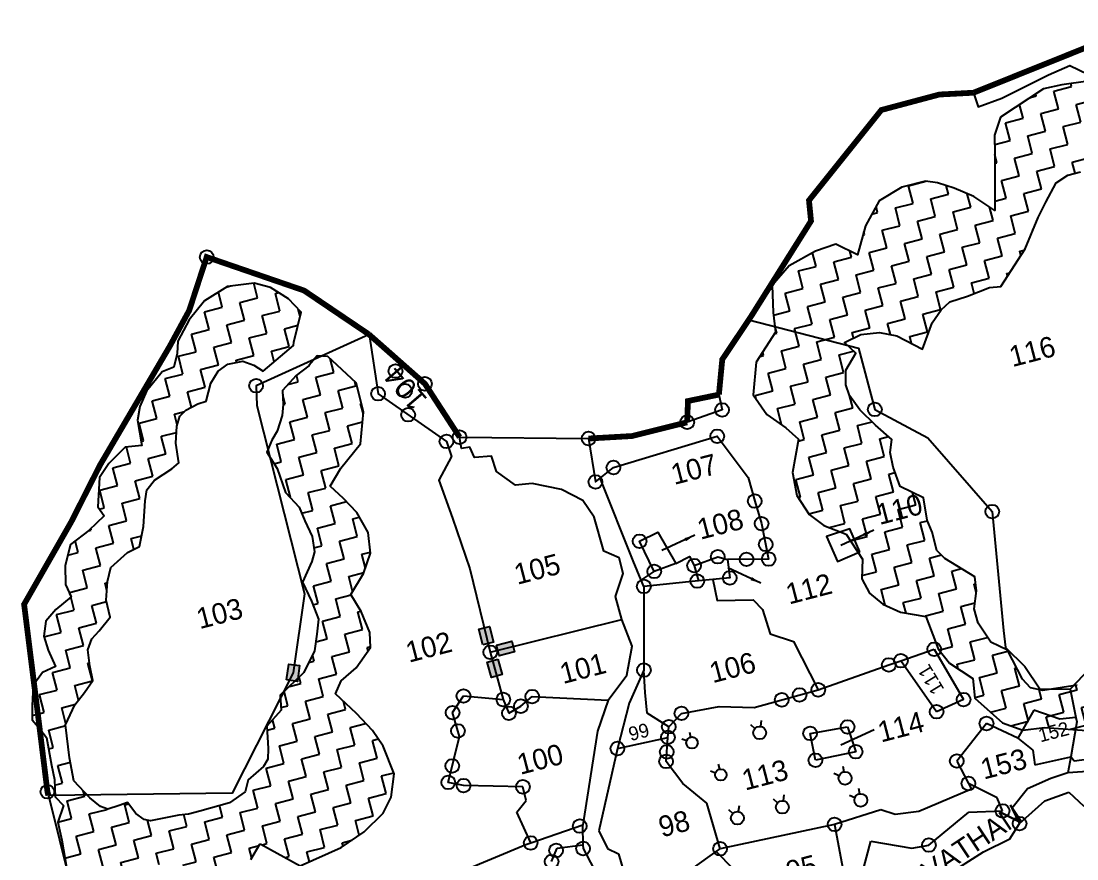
# Model space of a CAD drawing. Header units: metres. Extents: x 317086 to 320014, y 1873013 to 1876547.
# Drawn here: x 317086 to 318024, y 1874612 to 1875356 of the extents above; entities that cross this region are included whole.
import ezdxf

# ---------------------------------------------------------------- set-up
doc = ezdxf.new("R2010")
doc.units = ezdxf.units.M
for name, color, linetype in [('OFF', 1, 'Continuous'), ('POLY_HATCH', 12, 'Continuous'), ('POLY_PARCEL', 6, 'Continuous'), ('POLY_ROAD', 30, 'Continuous'), ('POLY_WATER', 4, 'Continuous'), ('SYM_ARROW', 1, 'Continuous'), ('SYM_STONE', 1, 'Continuous'), ('TEXT_MAPIN', 7, 'Continuous'), ('TEXT_PARCEL', 7, 'Continuous'), ('V_BOUND_LINE', 7, 'Continuous')]:
    doc.layers.add(name, color=color, linetype=linetype)
doc.styles.add('TEXT_MAP', font='')
doc.styles.get('TEXT_MAP').set_extended_font_data('Kruti Dev 050')
doc.dimstyles.get("Standard").update_dxf_attribs({"dimtxt": 0.18, "dimasz": 0.18, "dimexe": 0.18, "dimexo": 0.0625, "dimgap": 0.09, "dimtad": 0, "dimtih": 1, "dimtoh": 1, "dimdec": 4, "dimzin": 0, "dimdsep": 46, "dimtxsty": 'Standard', "dimcen": 0.09, "dimadec": 0, "dimazin": 0, "dimtfac": 1, "dimtdec": 4, "dimtofl": 0, "dimtmove": 0, "dimatfit": 3, "dimfxl": 1, "dimtolj": 1, "dimtzin": 0, "dimarcsym": 0})
pattern_1 = [(14.5476, (317544.442, 1872018.757), (11.645585, 19.80788), [16.24764, -16.24764]), (104.5476, (317560.169, 1872022.838), (-19.80788, 11.645585), [16.24764, -16.24764])]

# ---------------------------------------------------------------- blocks, each defined once
blk = doc.blocks.new('STONE')
blk.add_circle((0, 0), 0.851)
blk = doc.blocks.new('STONESQUAREFILLED')
blk.add_hatch(color=256).paths.add_polyline_path([(0.696, -0.481), (0.696, 0.481), (-0.696, 0.481), (-0.696, -0.481)])
blk.add_lwpolyline([(-0.696, 0.481), (0.696, 0.481), (0.696, -0.481), (-0.696, -0.481)], close=True)
blk = doc.blocks.new('TEXTARROW')
blk.add_leader([(0.04, -0.01), (8.68, -0.01)], dimstyle='Standard', override={"dimtxt": 2.5, "dimasz": 2.5, "dimexe": 1.25, "dimexo": 0.625, "dimgap": 0.625, "dimtad": 1, "dimtih": 0, "dimtoh": 0, "dimzin": 8, "dimcen": 2.5, "dimtofl": 1})

msp = doc.modelspace()

# ---------------------------------------------------------------- hatches: boundary and pattern name
at = {"layer": 'POLY_HATCH'}
h = msp.add_hatch(dxfattribs=at)
h.set_pattern_fill('ZIGZAG', color=256, scale=5.117367, angle=14.54758, style=0)
h.set_pattern_definition(pattern_1)
h.paths.add_polyline_path([(318064.96, 1875289.38), (318049.55, 1875299.11), (318033.99, 1875302.8), (318010.84, 1875299.37), (317994.54, 1875296), (317956.45, 1875270.66), (317951.15, 1875254.7), (317951.3, 1875237.57), (317951.33, 1875187.8), (317932.68, 1875200.12), (317915.27, 1875207.62), (317900.31, 1875212.32), (317889.61, 1875213.84), (317868.69, 1875208.41), (317848.64, 1875196.34), (317836.33, 1875174.26), (317829.3, 1875148.4), (317809.98, 1875157.98), (317791.89, 1875151.57), (317768.62, 1875138.67), (317753.45, 1875121), (317754.47, 1875097.23), (317756.44, 1875079.71), (317739.33, 1875052.96), (317736.56, 1875023.92), (317748.81, 1875006.5), (317765.65, 1874994.56), (317776.83, 1874984.59), (317771.65, 1874954.92), (317775.25, 1874934.4), (317786.49, 1874917.57), (317799.28, 1874908.01), (317819.3, 1874900.34), (317833.82, 1874877.84), (317833.17, 1874860.51), (317839.93, 1874847.67), (317851.91, 1874837.91), (317867.5, 1874830.79), (317889.91, 1874827.17), (317900.85, 1874798.25), (317911.04, 1874785.45), (317931.73, 1874771.93), (317933.7, 1874754.42), (317958.28, 1874732.47), (317976.28, 1874725.99), (317995.42, 1874728.38), (318037.38, 1874725.53), (318057.11, 1874728.94), (318083.84, 1874715.28), (318103.3, 1874726.33), (318114.23, 1874743.76), (318119.51, 1874763.15), (318142.96, 1874755.51), (318168.32, 1874760.37), (318186.8, 1874768.6), (318200, 1874780.61), (318212.66, 1874807.93), (318194.61, 1874835.77), (318164.48, 1874822.8), (318157.42, 1874823.54), (318132.77, 1874829.16), (318119.27, 1874851.41), (318111.55, 1874834.81), (318103.38, 1874823.25), (318084.82, 1874825.3), (318079.72, 1874808.53), (318058.72, 1874790.2), (318029.27, 1874767.97), (318024.65, 1874765.91), (317994.05, 1874761.41), (317983.14, 1874763.72), (317976.02, 1874771.32), (317962.49, 1874796.99), (317947.7, 1874804.31), (317936.47, 1874821.13), (317933.13, 1874834), (317935, 1874849.94), (317933.48, 1874862.42), (317906.93, 1874878.7), (317899.93, 1874885.81), (317895.76, 1874901.89), (317891.23, 1874912.73), (317887.83, 1874932.45), (317867.18, 1874942.54), (317860.97, 1874959.81), (317858.44, 1874972.89), (317859.75, 1874984.38), (317845.33, 1874996.95), (317831.5, 1875010.53), (317822.11, 1875023.54), (317818.8, 1875032.98), (317818.89, 1875045.88), (317827.83, 1875061.07), (317817.66, 1875070.45), (317832.12, 1875077.63), (317848.84, 1875079.4), (317864.18, 1875076.51), (317887.07, 1875064.43), (317895.53, 1875088.08), (317903.7, 1875099.64), (317911.3, 1875106.76), (317927.18, 1875111.74), (317946.67, 1875119.38), (317956.74, 1875120.27), (317978.25, 1875153.58), (317989.9, 1875181.5), (317996.63, 1875195.26), (318005.96, 1875212.27), (318016.18, 1875219.22), (318027.44, 1875222.14), (318036.74, 1875219.4), (318052, 1875226.79), (318068.51, 1875229.36), (318090.77, 1875219.69), (318098.25, 1875194.17), (318102.1, 1875192.59), (318141.25, 1875256.82), (318119.35, 1875271.74), (318092.29, 1875276.73), (318081.02, 1875273.81)])
h.paths.add_polyline_path([(318112.2, 1874781.54), (318136.36, 1874787.81), (318130.11, 1874811.91), (318105.94, 1874805.64)], flags=24)
h.paths.add_polyline_path([(317845.88, 1874898.8), (317898.95, 1874912.57), (317890.99, 1874943.21), (317837.93, 1874929.44)], flags=24)
h.paths.add_polyline_path([(317989.86, 1874708.87), (318026.73, 1874718.44), (318021.41, 1874738.94), (317984.54, 1874729.37)], flags=25)
h = msp.add_hatch(dxfattribs=at)
h.set_pattern_fill('ZIGZAG', color=256, scale=5.117367, angle=14.54758, style=0)
h.set_pattern_definition(pattern_1)
h.paths.add_polyline_path([(317285.03, 1874671.25), (317271.3, 1874661.6), (317244.84, 1874654.05), (317234.7, 1874651.42), (317226.13, 1874650.55), (317201.08, 1874645.4), (317195.35, 1874646.62), (317187.83, 1874652.11), (317180.6, 1874661.73), (317173.16, 1874659.12), (317163.18, 1874655.85), (317156.49, 1874658.17), (317147.05, 1874665.87), (317132.94, 1874681.14), (317129.07, 1874701.37), (317125.48, 1874730.86), (317133.74, 1874748.56), (317142.38, 1874759.59), (317149.75, 1874770.29), (317147.09, 1874783.13), (317145.38, 1874797.56), (317148.95, 1874807.27), (317155.24, 1874814.32), (317164.98, 1874826.31), (317161.67, 1874841.68), (317162.79, 1874858.2), (317165.7, 1874870.45), (317180.52, 1874883.76), (317191.27, 1874889.25), (317194.77, 1874907.07), (317196.31, 1874929.78), (317197.82, 1874939.64), (317204.41, 1874948.11), (317220.05, 1874958.25), (317226.15, 1874963.48), (317223.61, 1874981.08), (317224.43, 1874996.17), (317226.89, 1875004.92), (317232.25, 1875010.37), (317243, 1875015.86), (317250.44, 1875018.47), (317254.43, 1875034.38), (317261.17, 1875044.92), (317269.69, 1875051.19), (317283.16, 1875054.01), (317292.88, 1875050.45), (317301.03, 1875045.12), (317328.11, 1875067.81), (317328.3, 1875070.72), (317334.9, 1875097.45), (317323.68, 1875109.41), (317307.55, 1875119.43), (317293.06, 1875123.11), (317269.42, 1875120.35), (317249.04, 1875107.63), (317235.21, 1875090.51), (317225.21, 1875071.69), (317224.68, 1875060.73), (317221.77, 1875048.48), (317211.32, 1875044.42), (317197.49, 1875027.31), (317191.58, 1875013.6), (317189.3, 1875001.52), (317193.15, 1874978.85), (317178.41, 1874977.43), (317163.92, 1874962.85), (317155.61, 1874950.56), (317154.25, 1874924.51), (317159.72, 1874916.46), (317146.18, 1874903.48), (317129.77, 1874891.11), (317125.17, 1874872.33), (317125.47, 1874855.51), (317130.34, 1874844.6), (317116.84, 1874833.35), (317108.04, 1874822.95), (317106.09, 1874809.6), (317110.02, 1874797.1), (317116.5, 1874782.55), (317105.04, 1874777.41), (317096.56, 1874765.74), (317095.76, 1874747.96), (317095.72, 1874735.1), (317102.46, 1874727.38), (317108.56, 1874719.5), (317112.91, 1874694.93), (317115.56, 1874682.1), (317116.17, 1874666.71), (317123.55, 1874659.15), (317118.59, 1874644.34), (317122.07, 1874628.34), (317126.25, 1874604.41), (317136.68, 1874592.91), (317144.8, 1874590.29), (317166.35, 1874595.88), (317185.44, 1874610.98), (317205.65, 1874606.08), (317221.99, 1874608.29), (317229.15, 1874606.77), (317238.19, 1874590.18), (317249.13, 1874592.35), (317263.57, 1874594.06), (317275.76, 1874599.26), (317290.26, 1874611.13), (317298.54, 1874625.2), (317333.93, 1874605.49), (317370.32, 1874621.7), (317391, 1874635.85), (317407.69, 1874652.36), (317414.88, 1874666.39), (317417.55, 1874687.37), (317407.81, 1874711.89), (317398.16, 1874725.61), (317384.04, 1874740.88), (317365.31, 1874758.33), (317370.45, 1874769.81), (317383.69, 1874781.36), (317396.55, 1874799.57), (317395.8, 1874812.9), (317388.27, 1874831.54), (317378.92, 1874846.69), (317390.35, 1874865.21), (317396.55, 1874883.3), (317394.48, 1874901.69), (317384.48, 1874919.38), (317372.46, 1874931.81), (317360.76, 1874942.98), (317370.15, 1874958.94), (317387.6, 1874980.37), (317390.36, 1875008.81), (317383.62, 1875034.78), (317358.64, 1875058.05), (317349.06, 1875058.53), (317341.88, 1875050.26), (317341.81, 1875049.62), (317330.45, 1875041.26), (317318.34, 1875027.98), (317318.92, 1875015.28), (317318.06, 1875005.59), (317313.57, 1874991.58), (317308.88, 1874983.6), (317304.21, 1874972.92), (317313.39, 1874958.4), (317320.88, 1874937.35), (317333.07, 1874924.29), (317338.26, 1874912.11), (317344.57, 1874898.2), (317346.76, 1874884.57), (317344.29, 1874875.81), (317336.19, 1874857.48), (317343.97, 1874840.57), (317350.14, 1874824.59), (317348.83, 1874811.4), (317346.58, 1874796.62), (317337.37, 1874777.33), (317316.2, 1874757.09), (317316.95, 1874743.77), (317304.37, 1874729.68), (317305.5, 1874709.69), (317305.27, 1874700.16), (317301.51, 1874693.78), (317287.63, 1874682.06)])

# ---------------------------------------------------------------- linework, layer by layer
for points in [[(317743.8, 1874734.58), (317743.09, 1874729.37)], [(317679.92, 1874724.38), (317681.03, 1874719.84)], [(317734.26, 1874731.17), (317738.11, 1874727.59)], [(317673.14, 1874718.47), (317677.49, 1874716.75)], [(317705.51, 1874695.81), (317706.61, 1874691.27)], [(317698.72, 1874689.9), (317703.07, 1874688.19)], [(317808.28, 1874687.86), (317813.06, 1874685.68)], [(317816.25, 1874694.11), (317817.23, 1874688.94)], [(317763.96, 1874668.54), (317763.26, 1874663.33)], [(317822.24, 1874668.39), (317827.02, 1874666.2)], [(317830.21, 1874674.64), (317831.19, 1874669.47)], [(317724.06, 1874658.86), (317723.36, 1874653.65)], [(317754.42, 1874665.14), (317758.27, 1874661.55)], [(317714.52, 1874655.45), (317718.37, 1874651.87)]]:
    msp.add_lwpolyline(points)
for centre, radius in [((317897.58, 1874797.94), 6.1), ((317857.14, 1874784.02), 6.1), ((317867.92, 1874787.73), 6.1), ((317639.49, 1874779.42), 6.1), ((317479.12, 1874756.41), 6.1), ((317540.26, 1874755.87), 6.1), ((317777.85, 1874757.35), 6.1), ((317794.41, 1874761.89), 6.1), ((317514.53, 1874753.3), 6.1), ((317530.14, 1874747.39), 6.1), ((317762, 1874753), 6.1), ((317923.65, 1874753.16), 6.1), ((317469.47, 1874741.6), 6.1), ((317519.46, 1874741.1), 6.1), ((317672.85, 1874741), 6.1), ((317899.59, 1874742.45), 6.1), ((317661.49, 1874729.12), 6.1), ((317820.51, 1874728.97), 6.1), ((317943.94, 1874731.97), 6.1), ((317474.14, 1874725.33), 6.1), ((317660.78, 1874719.68), 6.1), ((317742.32, 1874723.67), 5.75), ((317787.18, 1874723.22), 6.1), ((317615.93, 1874709.74), 6.1), ((317682.24, 1874714.88), 5.11), ((317659.8, 1874706.71), 6.1), ((317791.94, 1874699.28), 6.1), ((317827.68, 1874706.92), 6.1), ((317469.19, 1874694.33), 6.1), ((317659.17, 1874698.28), 6.1), ((317917.49, 1874698.65), 6.1), ((317707.82, 1874686.31), 5.11), ((317818.29, 1874683.29), 5.75), ((317465.6, 1874679.68), 6.1), ((317479.25, 1874676.78), 6.1), ((317531.96, 1874675.7), 6.1), ((317927.88, 1874678.66), 6.1), ((317832.25, 1874663.82), 5.75), ((317762.48, 1874657.63), 5.75), ((317958.17, 1874654.32), 6.1), ((317722.58, 1874647.95), 5.75), ((317973.41, 1874643.03), 6.1), ((317582.42, 1874640.88), 6.1), ((317808.95, 1874642.35), 6.1), ((317538.83, 1874625.84), 6.1), ((317892.84, 1874624), 6.1), ((317561.44, 1874619.19), 6.1), ((317585.36, 1874620.93), 6.1), ((317707.17, 1874620.7), 6.1), ((317557.46, 1874609.32), 6.1)]:
    msp.add_circle(centre, radius)
at = {"layer": 'OFF'}
msp.add_lwpolyline([(317475.68, 1874986.37), (317590.28, 1874985.17)], dxfattribs=at)
at = {"layer": 'POLY_HATCH'}
for points in [[(318033.99, 1875302.8), (318010.84, 1875299.37), (317994.54, 1875296), (317956.45, 1875270.66), (317951.15, 1875254.7), (317951.3, 1875237.57), (317951.33, 1875187.8), (317932.68, 1875200.12), (317915.27, 1875207.62), (317900.31, 1875212.32), (317889.61, 1875213.84), (317868.69, 1875208.41), (317848.64, 1875196.34), (317836.33, 1875174.26), (317829.3, 1875148.4), (317809.98, 1875157.98), (317791.89, 1875151.57), (317768.62, 1875138.67), (317753.45, 1875121), (317754.47, 1875097.23), (317756.44, 1875079.71), (317739.33, 1875052.96), (317736.56, 1875023.92), (317748.81, 1875006.5), (317765.65, 1874994.56), (317776.83, 1874984.59), (317771.65, 1874954.92), (317775.25, 1874934.4), (317786.49, 1874917.57), (317799.28, 1874908.01), (317819.3, 1874900.34), (317833.82, 1874877.84), (317833.17, 1874860.51), (317839.93, 1874847.67), (317851.91, 1874837.91), (317867.5, 1874830.79), (317889.91, 1874827.17), (317900.85, 1874798.25), (317911.04, 1874785.45), (317931.73, 1874771.93), (317933.7, 1874754.42), (317958.28, 1874732.47), (317976.28, 1874725.99), (317995.42, 1874728.38), (318037.38, 1874725.53)], [(318024.65, 1874765.91), (317994.05, 1874761.41), (317983.14, 1874763.72), (317976.02, 1874771.32), (317962.49, 1874796.99), (317947.7, 1874804.31), (317936.47, 1874821.13), (317933.13, 1874834), (317935, 1874849.94), (317933.48, 1874862.42), (317906.93, 1874878.7), (317899.93, 1874885.81), (317895.76, 1874901.89), (317891.23, 1874912.73), (317887.83, 1874932.45), (317867.18, 1874942.54), (317860.97, 1874959.81), (317858.44, 1874972.89), (317859.75, 1874984.38), (317845.33, 1874996.95), (317831.5, 1875010.53), (317822.11, 1875023.54), (317818.8, 1875032.98), (317818.89, 1875045.88), (317827.83, 1875061.07), (317817.66, 1875070.45), (317832.12, 1875077.63), (317848.84, 1875079.4), (317864.18, 1875076.51), (317887.07, 1875064.43), (317895.53, 1875088.08), (317903.7, 1875099.64), (317911.3, 1875106.76), (317927.18, 1875111.74), (317946.67, 1875119.38), (317956.74, 1875120.27), (317978.25, 1875153.58), (317989.9, 1875181.5), (317996.63, 1875195.26), (318005.96, 1875212.27), (318016.18, 1875219.22), (318027.44, 1875222.14)], [(317290.26, 1874611.13), (317298.24, 1874624.7), (317299.14, 1874624.86), (317333.93, 1874605.49), (317370.32, 1874621.7), (317391, 1874635.85), (317407.69, 1874652.36), (317414.88, 1874666.39), (317417.55, 1874687.37), (317407.81, 1874711.89), (317398.16, 1874725.61), (317384.04, 1874740.88), (317365.31, 1874758.33), (317370.45, 1874769.81), (317383.69, 1874781.36), (317396.55, 1874799.57), (317395.8, 1874812.9), (317388.27, 1874831.54), (317378.92, 1874846.69), (317390.35, 1874865.21), (317396.55, 1874883.3), (317394.48, 1874901.69), (317384.48, 1874919.38), (317372.46, 1874931.81), (317360.76, 1874942.98), (317370.15, 1874958.94), (317387.6, 1874980.37), (317390.36, 1875008.81), (317383.62, 1875034.78), (317358.64, 1875058.05), (317349.06, 1875058.53), (317341.88, 1875050.26), (317341.81, 1875049.62), (317330.45, 1875041.26), (317318.34, 1875027.98), (317318.92, 1875015.28), (317318.06, 1875005.59), (317313.57, 1874991.58), (317308.88, 1874983.6), (317304.21, 1874972.92), (317313.39, 1874958.4), (317320.88, 1874937.35), (317333.07, 1874924.29), (317338.26, 1874912.11), (317344.57, 1874898.2), (317346.76, 1874884.57), (317344.29, 1874875.81), (317336.19, 1874857.48), (317343.97, 1874840.57), (317350.14, 1874824.59), (317348.83, 1874811.4), (317346.58, 1874796.62), (317337.37, 1874777.33), (317316.2, 1874757.09), (317316.95, 1874743.77), (317304.37, 1874729.68), (317305.5, 1874709.69), (317305.27, 1874700.16), (317301.51, 1874693.78), (317287.63, 1874682.06), (317285.03, 1874671.25), (317271.3, 1874661.6), (317244.84, 1874654.05), (317234.7, 1874651.42), (317226.13, 1874650.55), (317201.08, 1874645.4), (317195.35, 1874646.62), (317187.83, 1874652.11), (317180.6, 1874661.73), (317173.16, 1874659.12), (317163.18, 1874655.85), (317156.49, 1874658.17), (317147.05, 1874665.87), (317132.94, 1874681.14), (317129.07, 1874701.37), (317125.48, 1874730.86), (317133.74, 1874748.56), (317142.38, 1874759.59), (317149.75, 1874770.29), (317147.09, 1874783.13), (317145.38, 1874797.56), (317148.95, 1874807.27), (317155.24, 1874814.32), (317164.98, 1874826.31), (317161.67, 1874841.68), (317162.79, 1874858.2), (317165.7, 1874870.45), (317180.52, 1874883.76), (317191.27, 1874889.25), (317194.77, 1874907.07), (317196.31, 1874929.78), (317197.82, 1874939.64), (317204.41, 1874948.11), (317220.05, 1874958.25), (317226.15, 1874963.48), (317223.61, 1874981.08), (317224.43, 1874996.17), (317226.89, 1875004.92), (317232.25, 1875010.37), (317243, 1875015.86), (317250.44, 1875018.47), (317254.43, 1875034.38), (317261.17, 1875044.92), (317269.69, 1875051.19), (317283.16, 1875054.01), (317292.88, 1875050.45), (317301.03, 1875045.12), (317328.11, 1875067.81), (317328.3, 1875070.72), (317334.9, 1875097.45), (317323.68, 1875109.41), (317307.55, 1875119.43), (317293.06, 1875123.11), (317269.42, 1875120.35), (317249.04, 1875107.63), (317235.21, 1875090.51), (317225.21, 1875071.69), (317224.68, 1875060.73), (317221.77, 1875048.48), (317211.32, 1875044.42), (317197.49, 1875027.31), (317191.58, 1875013.6), (317189.3, 1875001.52), (317193.15, 1874978.85), (317178.41, 1874977.43), (317163.92, 1874962.85), (317155.61, 1874950.56), (317154.25, 1874924.51), (317159.72, 1874916.46), (317146.18, 1874903.48), (317129.77, 1874891.11), (317125.17, 1874872.33), (317125.47, 1874855.51), (317130.34, 1874844.6), (317116.84, 1874833.35), (317108.04, 1874822.95), (317106.09, 1874809.6), (317110.02, 1874797.1), (317116.5, 1874782.55), (317105.04, 1874777.41), (317096.56, 1874765.74), (317095.76, 1874747.96), (317095.72, 1874735.1), (317102.46, 1874727.38), (317108.56, 1874719.5), (317112.91, 1874694.93), (317115.56, 1874682.1), (317116.17, 1874666.71), (317123.55, 1874659.15), (317118.59, 1874644.34), (317122.07, 1874628.34), (317126.25, 1874604.41)]]:
    msp.add_lwpolyline(points, dxfattribs=at)
at = {"layer": 'POLY_PARCEL'}
for p, q in [((318071.87, 1874818.89), (318018.22, 1874762.6)), ((317867.92, 1874787.73), (317897.58, 1874797.94)), ((317897.58, 1874797.94), (317923.65, 1874753.16)), ((317794.41, 1874761.89), (317857.14, 1874784.02)), ((317857.14, 1874784.02), (317867.92, 1874787.73)), ((317899.59, 1874742.45), (317867.92, 1874787.73)), ((317640.55, 1874759.42), (317639.49, 1874779.42)), ((317737.59, 1874746.3), (317794.41, 1874761.89)), ((318018.22, 1874762.6), (318023.42, 1874737.41)), ((317469.47, 1874741.6), (317479.12, 1874756.41)), ((317479.12, 1874756.41), (317514.53, 1874753.3)), ((317514.53, 1874753.3), (317519.46, 1874741.1)), ((317530.14, 1874747.39), (317540.26, 1874755.87)), ((317540.26, 1874755.87), (317607.73, 1874752.79)), ((317642.35, 1874741.12), (317640.55, 1874759.42)), ((317923.65, 1874753.16), (317899.59, 1874742.45)), ((317519.46, 1874741.1), (317530.14, 1874747.39)), ((317672.85, 1874741), (317706.41, 1874746.96)), ((317706.41, 1874746.96), (317737.59, 1874746.3)), ((317985.93, 1874743.9), (317971.76, 1874718.92)), ((318009.02, 1874735.8), (317985.93, 1874743.9)), ((317475.57, 1874720.34), (317469.47, 1874741.6)), ((317661.49, 1874729.12), (317642.35, 1874741.12)), ((317661.49, 1874729.12), (317672.85, 1874741)), ((318023.42, 1874737.41), (318009.02, 1874735.8)), ((318024.26, 1874733.35), (318018.84, 1874702.5)), ((318023.42, 1874737.41), (318024.26, 1874733.35)), ((317660.78, 1874719.68), (317661.49, 1874729.12)), ((317787.18, 1874723.22), (317820.51, 1874728.97)), ((317820.51, 1874728.97), (317827.68, 1874706.92)), ((317943.94, 1874731.97), (317917.49, 1874698.65)), ((317971.76, 1874718.92), (317943.94, 1874731.97)), ((317465.6, 1874679.68), (317475.57, 1874720.34)), ((317615.93, 1874709.74), (317660.78, 1874719.68)), ((317659.17, 1874698.28), (317660.78, 1874719.68)), ((317791.94, 1874699.28), (317787.18, 1874723.22)), ((317971.76, 1874718.92), (317985.27, 1874708.16)), ((317827.68, 1874706.92), (317791.94, 1874699.28)), ((317985.27, 1874708.16), (317986.84, 1874695.19)), ((317674.2, 1874678.81), (317659.17, 1874698.28)), ((317917.49, 1874698.65), (317927.88, 1874678.66)), ((317986.84, 1874695.19), (318018.84, 1874702.5)), ((318018.84, 1874702.5), (318016.29, 1874688.02)), ((318016.29, 1874688.02), (318001.13, 1874683.04)), ((317479.25, 1874676.78), (317465.6, 1874679.68)), ((317695.27, 1874661.25), (317674.2, 1874678.81)), ((317953.35, 1874666), (317927.88, 1874678.66)), ((317927.88, 1874678.66), (317930.55, 1874673.51)), ((318001.13, 1874683.04), (317980.53, 1874674)), ((317531.96, 1874675.7), (317479.25, 1874676.78)), ((317534.86, 1874663.68), (317531.96, 1874675.7)), ((317930.55, 1874673.51), (317883.71, 1874653.8)), ((317980.53, 1874674), (317966.4, 1874656.55)), ((317995.73, 1874663.39), (318017.07, 1874671.06)), ((318017.07, 1874671.06), (318030.46, 1874658.42)), ((317526.41, 1874653.29), (317534.86, 1874663.68)), ((317707.17, 1874620.7), (317695.27, 1874661.25)), ((317958.17, 1874654.32), (317953.35, 1874666)), ((317973.41, 1874643.03), (317995.73, 1874663.39)), ((317538.83, 1874625.84), (317526.41, 1874653.29)), ((317849.93, 1874655.34), (317808.95, 1874642.35)), ((317862.73, 1874651.1), (317849.93, 1874655.34)), ((317883.71, 1874653.8), (317862.73, 1874651.1)), ((317892.84, 1874624), (317928.11, 1874653.21)), ((317928.11, 1874653.21), (317958.17, 1874654.32)), ((317966.4, 1874656.55), (317973.41, 1874643.03)), ((317538.83, 1874625.84), (317585.2, 1874641.84)), ((317808.95, 1874642.35), (317707.17, 1874620.7)), ((317808.95, 1874642.35), (317816.21, 1874602.78)), ((317964.63, 1874629.51), (317973.41, 1874643.03)), ((317443.95, 1874586.79), (317534.51, 1874624.34)), ((317534.51, 1874624.34), (317538.83, 1874625.84)), ((317557.46, 1874609.32), (317562.3, 1874621.31)), ((317562.3, 1874621.31), (317585.31, 1874624.05)), ((317703.84, 1874618.31), (317707.17, 1874620.7)), ((317833.43, 1874598.33), (317841.04, 1874627.49)), ((317841.04, 1874627.49), (317877.46, 1874621.34)), ((317877.46, 1874621.34), (317892.84, 1874624)), ((317941.33, 1874617.91), (317964.63, 1874629.51)), ((317644.29, 1874575.72), (317703.84, 1874618.31)), ((317703.84, 1874618.31), (317718.43, 1874603.13)), ((317907.94, 1874596.69), (317941.33, 1874617.91))]:
    msp.add_line(p, q, dxfattribs=at)
for points in [[(317932.37, 1875292.4), (317936.4, 1875279.89), (317957.56, 1875287.63), (317999.16, 1875308.39), (318017.97, 1875316.48), (318034.13, 1875308.78), (318072.62, 1875319.43), (318081.22, 1875323.25), (318093.81, 1875337.52)], [(317732.62, 1875090.55), (317830.25, 1875065.35), (317844.69, 1875011.02), (317891.84, 1874985.8), (317949.11, 1874920.25), (317958.99, 1874814.57), (317960.81, 1874799.58), (317977.92, 1874782.71), (317991.34, 1874762.83), (318018.22, 1874762.6)], [(317395.16, 1875077.66), (317294.81, 1875032.09), (317295.32, 1875014.55), (317337.71, 1874847.31), (317327.63, 1874777.03), (317273.48, 1874670.06), (317110.17, 1874668.09)], [(317395.16, 1875077.66), (317403.26, 1875024.92), (317463.91, 1874982.56), (317468.41, 1874969.09), (317457.23, 1874948.07), (317469.48, 1874914.32), (317484.7, 1874869.29), (317502.91, 1874795.25)], [(317706.13, 1875024.18), (317708.93, 1875010.53)], [(317708.93, 1875010.53), (317677.91, 1874999.59)], [(317600.54, 1874949.93), (317612.34, 1874959.4), (317704.7, 1874987.21), (317732, 1874950.59), (317737.94, 1874929.55), (317744.1, 1874909.53), (317750.35, 1874878.01), (317713.88, 1874877.67)], [(317648.69, 1874867.06), (317635.6, 1874893.86), (317651.79, 1874901.91), (317667.7, 1874874.12)], [(317667.7, 1874874.12), (317648.69, 1874867.06)], [(317667.7, 1874874.12), (317679.98, 1874880.4), (317684.01, 1874872.32)], [(317684.01, 1874872.32), (317705.05, 1874880.18), (317713.88, 1874877.67)], [(317713.88, 1874877.67), (317715.72, 1874861.33), (317700.86, 1874859.87)], [(317637.18, 1874859.19), (317648.69, 1874867.06)], [(317684.01, 1874872.32), (317687.97, 1874858.61)], [(317639.4, 1874853.83), (317637.18, 1874859.19)], [(317687.97, 1874858.61), (317639.4, 1874853.83)], [(317700.86, 1874859.87), (317687.97, 1874858.61)], [(317700.86, 1874859.87), (317704.49, 1874841.21), (317736.51, 1874841.88), (317744.82, 1874833.21), (317751.66, 1874811.75), (317772.3, 1874804.69), (317794.41, 1874761.89)], [(317502.91, 1874795.25), (317619.94, 1874824.28)], [(317502.91, 1874795.25), (317514.53, 1874753.3)]]:
    msp.add_lwpolyline(points, dxfattribs=at)
msp.add_lwpolyline([(317831.32, 1874884.49), (317822.46, 1874904.95), (317801.79, 1874898.16), (317811.51, 1874875.8)], close=True, dxfattribs=at)
at = {"layer": 'POLY_ROAD'}
for p, q in [((318021.98, 1874698.43), (318018.84, 1874702.5)), ((318056.22, 1874703.21), (318021.98, 1874698.43)), ((318063.54, 1874691.27), (318016.29, 1874688.02))]:
    msp.add_line(p, q, dxfattribs=at)
at = {"layer": 'POLY_WATER'}
for p, q in [((317639.49, 1874779.42), (317626.5, 1874750.14)), ((317607.73, 1874752.79), (317598.37, 1874725.07)), ((317626.5, 1874750.14), (317615.93, 1874709.74)), ((317598.37, 1874725.07), (317585.2, 1874641.84)), ((317615.93, 1874709.74), (317599.39, 1874636.56)), ((317585.2, 1874641.84), (317585.04, 1874640.84)), ((317585.04, 1874640.84), (317585.31, 1874624.05)), ((317599.39, 1874636.56), (317607.06, 1874621)), ((317585.31, 1874624.05), (317585.36, 1874620.93)), ((317585.36, 1874620.93), (317610.98, 1874572.85)), ((317607.06, 1874621), (317616.83, 1874616.06)), ((317616.83, 1874616.06), (317624.21, 1874590.74))]:
    msp.add_line(p, q, dxfattribs=at)
for points in [[(317619.94, 1874824.28), (317614.24, 1874844.9), (317621.04, 1874865.31), (317617.43, 1874879.22), (317603.83, 1874885.02), (317595.29, 1874915.26), (317585.17, 1874930.25), (317566.1, 1874939.8), (317540.16, 1874945.16), (317525.31, 1874943.72), (317508.32, 1874955.89), (317504.07, 1874969.63), (317488.82, 1874968.44), (317484.76, 1874977.4), (317477.47, 1874976.2), (317475.68, 1874986.37)], [(317590.28, 1874985.17), (317596.42, 1874946.63), (317600.54, 1874949.93)], [(317637.18, 1874859.19), (317629.99, 1874876.56), (317600.54, 1874949.93)], [(317639.4, 1874853.83), (317639.49, 1874779.42)], [(317607.73, 1874752.79), (317624.42, 1874775.02), (317629.15, 1874800.77), (317619.94, 1874824.28)]]:
    msp.add_lwpolyline(points, dxfattribs=at)
at = {"layer": 'V_BOUND_LINE'}
msp.add_line((317110.17, 1874668.09), (317149.44, 1874510.02), dxfattribs=at)
at = {"layer": 'V_BOUND_LINE', "const_width": 5.12}
for points in [[(318085.64, 1875353.47), (318035.23, 1875333.66), (317932.37, 1875292.4)], [(317932.37, 1875292.4), (317902.12, 1875290.82), (317850.48, 1875277.05), (317786.19, 1875196.74), (317787.99, 1875178.4), (317734.92, 1875093.99), (317732.62, 1875090.55)], [(317395.16, 1875077.66), (317337.49, 1875116.63), (317250.89, 1875146.41), (317235.35, 1875098.96), (317218.08, 1875067.18), (317155.99, 1874961.38), (317130.51, 1874911.09), (317088.61, 1874837.83), (317100.81, 1874740.65)], [(317732.62, 1875090.55), (317709.11, 1875055.39), (317706.13, 1875024.18)], [(317475.68, 1874986.37), (317444.9, 1875033.75), (317395.16, 1875077.66)], [(317677.91, 1874999.59), (317678.61, 1875018.48), (317706.13, 1875024.18)], [(317677.91, 1874999.59), (317628.76, 1874987.36), (317590.28, 1874985.17)], [(317100.81, 1874740.65), (317109.36, 1874671.34), (317110.17, 1874668.09)]]:
    msp.add_lwpolyline(points, dxfattribs=at)

# ---------------------------------------------------------------- block references
at = {"layer": 'SYM_ARROW'}
for p, xscale, yscale, zscale, rotation in [((317843.9, 1874903.63), 3.744623489652894, 3.744623489652894, 3.744623489652894, 204.7737601521649), ((317684.87, 1874899.27), 3.744623489652894, 3.744623489652894, 3.744623489652894, 204.7737601521649), ((317743.5, 1874856.61), 3.744623489652893, 3.744623489652893, 3.744623489652893, 155.2808601880033)]:
    msp.add_blockref('TEXTARROW', p, dxfattribs=dict(at, xscale=xscale, yscale=yscale, zscale=zscale, rotation=rotation))
at = {"layer": 'SYM_STONE'}
for name, p, xscale, yscale, zscale, rotation in [('STONE', (317250.89, 1875146.41), 7.164313771072015, 7.164313771072015, 7.164313771072015, 14.5475802710215), ('STONE', (317418.69, 1875045.14), 7.164313771072015, 7.164313771072015, 7.164313771072015, 14.5475802710215), ('STONE', (317294.81, 1875032.09), 7.164313771072015, 7.164313771072015, 7.164313771072015, 14.5475802710215), ('STONE', (317427.23, 1875027.52), 7.164313771072015, 7.164313771072015, 7.164313771072015, 14.5475802710215), ('STONE', (317444.9, 1875033.75), 7.164313771072015, 7.164313771072015, 7.164313771072015, 14.5475802710215), ('STONE', (317403.26, 1875024.92), 7.164313771072015, 7.164313771072015, 7.164313771072015, 14.5475802710215), ('STONE', (317708.93, 1875010.53), 7.164313771072015, 7.164313771072015, 7.164313771072015, 14.5475802710215), ('STONE', (317844.69, 1875011.02), 7.164313771072015, 7.164313771072015, 7.164313771072015, 14.5475802710215), ('STONE', (317429.94, 1875006.28), 7.164313771072015, 7.164313771072015, 7.164313771072015, 14.5475802710215), ('STONE', (317677.91, 1874999.59), 7.164313771072015, 7.164313771072015, 7.164313771072015, 14.5475802710215), ('STONE', (317463.91, 1874982.56), 7.164313771072015, 7.164313771072015, 7.164313771072015, 14.5475802710215), ('STONE', (317475.68, 1874986.37), 7.164313771072015, 7.164313771072015, 7.164313771072015, 14.5475802710215), ('STONE', (317590.28, 1874985.17), 7.164313771072015, 7.164313771072015, 7.164313771072015, 14.5475802710215), ('STONE', (317704.7, 1874987.21), 7.164313771072015, 7.164313771072015, 7.164313771072015, 14.5475802710215), ('STONE', (317612.34, 1874959.4), 7.164313771072015, 7.164313771072015, 7.164313771072015, 14.5475802710215), ('STONE', (317596.42, 1874946.63), 7.164313771072015, 7.164313771072015, 7.164313771072015, 14.5475802710215), ('STONE', (317737.94, 1874929.55), 7.164313771072015, 7.164313771072015, 7.164313771072015, 14.5475802710215), ('STONE', (317949.11, 1874920.25), 7.164313771072015, 7.164313771072015, 7.164313771072015, 14.5475802710215), ('STONE', (317744.1, 1874909.53), 7.164313771072015, 7.164313771072015, 7.164313771072015, 14.5475802710215), ('STONE', (317635.6, 1874893.86), 7.164313771072015, 7.164313771072015, 7.164313771072015, 14.5475802710215), ('STONE', (317747.75, 1874891.12), 7.164313771072015, 7.164313771072015, 7.164313771072015, 14.5475802710215), ('STONE', (317705.05, 1874880.18), 7.164313771072015, 7.164313771072015, 7.164313771072015, 14.5475802710215), ('STONE', (317730.78, 1874877.83), 7.164313771072015, 7.164313771072015, 7.164313771072015, 14.5475802710215), ('STONE', (317750.35, 1874878.01), 7.164313771072015, 7.164313771072015, 7.164313771072015, 14.5475802710215), ('STONE', (317648.69, 1874867.06), 7.164313771072015, 7.164313771072015, 7.164313771072015, 14.5475802710215), ('STONE', (317684.01, 1874872.32), 7.164313771072015, 7.164313771072015, 7.164313771072015, 14.5475802710215), ('STONE', (317686.94, 1874858.51), 7.164313771072015, 7.164313771072015, 7.164313771072015, 14.5475802710215), ('STONE', (317715.72, 1874861.33), 7.164313771072015, 7.164313771072015, 7.164313771072015, 14.5475802710215), ('STONE', (317639.4, 1874853.83), 7.164313771072015, 7.164313771072015, 7.164313771072015, 14.5475802710215), ('STONESQUAREFILLED', (317499.3, 1874809.92), 10.23473395867431, 10.23473395867431, 10.23473395867431, 103.8120759453756), ('STONE', (317502.91, 1874795.25), 7.164313771072015, 7.164313771072015, 7.164313771072015, 14.5475802710215), ('STONESQUAREFILLED', (317516.45, 1874798.61), 10.23473395867431, 10.23473395867431, 10.23473395867431, 13.93181011252542), ('STONESQUAREFILLED', (317327.63, 1874777.03), 10.23473395867431, 10.23473395867431, 10.23473395867431, 81.83954925554572), ('STONESQUAREFILLED', (317506.84, 1874781.04), 10.23473395867431, 10.23473395867431, 10.23473395867431, 285.4877865800288), ('STONE', (317109.36, 1874671.34), 7.164313771072015, 7.164313771072015, 7.164313771072015, 14.5475802710215)]:
    msp.add_blockref(name, p, dxfattribs=dict(at, xscale=xscale, yscale=yscale, zscale=zscale, rotation=rotation))

# ---------------------------------------------------------------- texts
at = {"layer": 'TEXT_MAPIN', "ltscale": 10}
msp.add_text('GVATHAN', height=18.423, rotation=33.57511, dxfattribs=at).set_placement((317878.52, 1874580.06))
at = {"layer": 'TEXT_PARCEL', "style": 'TEXT_MAP'}
for s, height, rotation, p in [('116', 18.423, 14.54758, (317966.98, 1875048.57)), ('104', 18.423, 130.46184, (317447.85, 1875020.21)), ('107', 18.423, 14.54758, (317666.35, 1874943.85)), ('110', 18.423, 14.54758, (317848.88, 1874908.26)), ('108', 18.423, 14.54758, (317689.73, 1874895.17)), ('105', 18.423, 14.54758, (317526.97, 1874855.14)), ('112', 18.423, 14.54758, (317768.48, 1874837.6)), ('103', 18.423, 14.54758, (317244.71, 1874815.73)), ('102', 18.423, 14.54758, (317430.66, 1874785.91)), ('101', 18.423, 14.54758, (317567.6, 1874766.96)), ('106', 18.423, 14.54758, (317700.62, 1874767.72)), ('111', 12.282, 121.26809, (317906.84, 1874762.43)), ('114', 18.423, 14.54758, (317850.2, 1874714.98)), ('152', 12.282, 14.54758, (317991.87, 1874715.19)), ('99', 12.282, 14.54758, (317627.66, 1874716.25)), ('100', 18.423, 14.54758, (317529.61, 1874686.28)), ('153', 18.423, 14.54758, (317941.59, 1874682.1)), ('113', 18.423, 14.54758, (317729.44, 1874672.32)), ('98', 18.423, 14.54758, (317655.34, 1874630.65)), ('95', 18.423, 14.54758, (317768.61, 1874591.08))]:
    msp.add_text(s, height=height, rotation=rotation, dxfattribs=at).set_placement(p)

# ---------------------------------------------------------------- leaders
msp.add_leader([(317843.97, 1874726.23), (317814.61, 1874712.68)], dimstyle='Standard', override={"dimtxt": 2.5, "dimasz": 2.5, "dimexe": 1.25, "dimexo": 0.625, "dimgap": 0.625, "dimtad": 1, "dimtih": 0, "dimtoh": 0, "dimzin": 8, "dimcen": 2.5, "dimtofl": 1})

doc.saveas('drawing.dxf')
